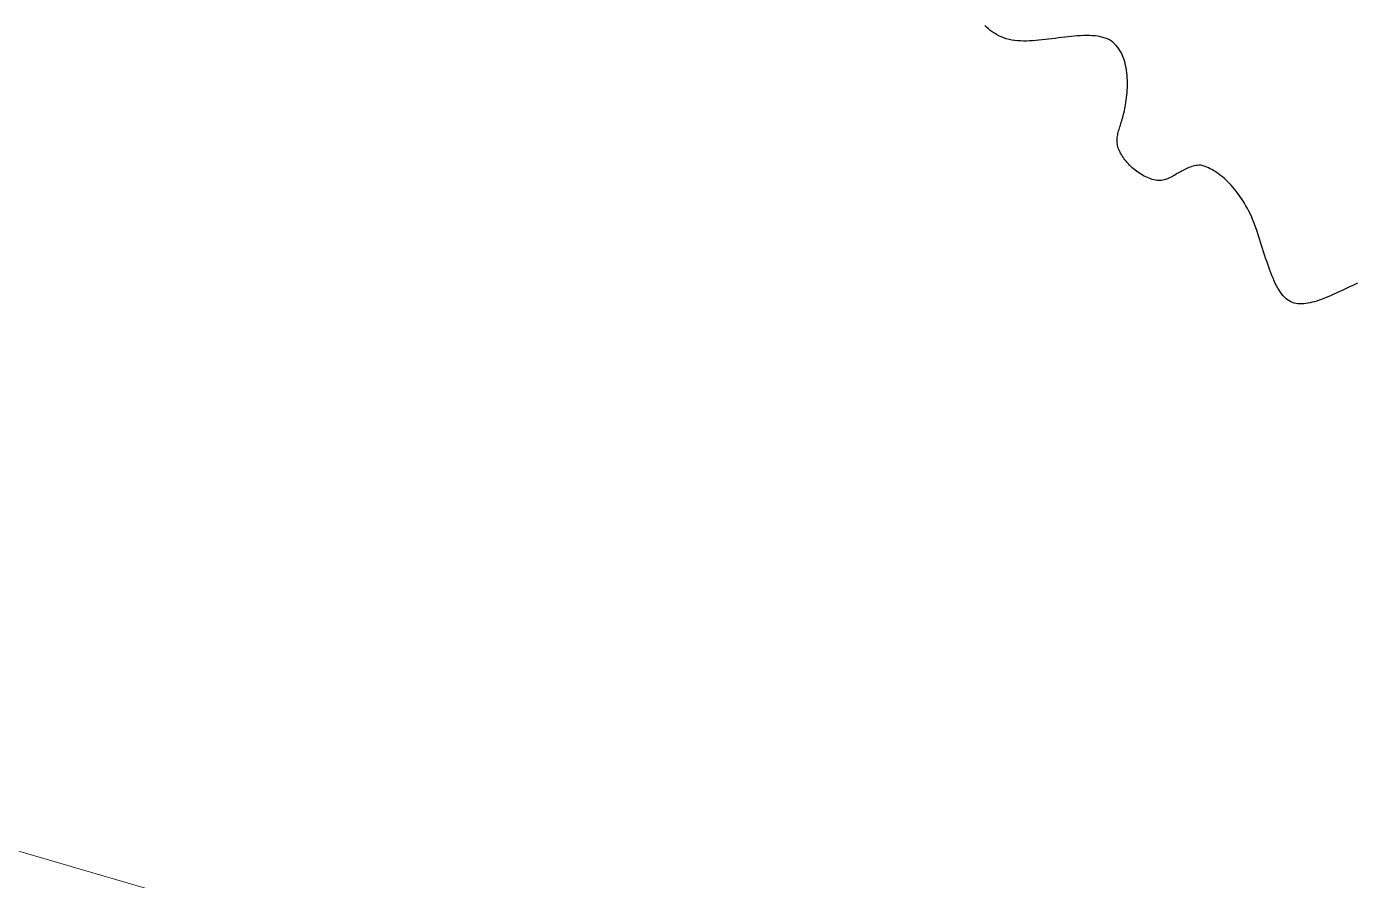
# Model space of a CAD drawing. Header units: metres. Extents: x 507606 to 508087, y 6966978 to 6967359.
# Drawn here: x 507927.939 to 507931.218, y 6967154.354 to 6967156.454 of the extents above; entities that cross this region are included whole.
import ezdxf

# ---------------------------------------------------------------- set-up
doc = ezdxf.new("R2010")
doc.units = ezdxf.units.M
doc.layers.add('mga2020VEG_TREE', color=252, linetype='Continuous')
doc.layers.add('W_AG_PIPES_N', color=160, linetype='EXISTING_WATER', lineweight=0)
doc.styles.get("Standard").update_dxf_attribs({"font": 'ARIALN.TTF'})
doc.linetypes.add('EXISTING_WATER', pattern='A,2,-2,2,-2,2,-2,["W",Standard,S=2.5,R=0,X=0,Y=-1.25],-4.4,2,-2,2,-2', length=24.4)

# ---------------------------------------------------------------- blocks, each defined once
blk = doc.blocks.new('BAC V TREE')
for p, q in [((-13.5616, -7.9398), (-13.588, -7.9127)), ((-13.5336, -7.9657), (-13.5616, -7.9398)), ((-13.5039, -7.9903), (-13.5336, -7.9657)), ((-13.4727, -8.0136), (-13.5039, -7.9903)), ((-13.4398, -8.0355), (-13.4727, -8.0136)), ((-13.4052, -8.0559), (-13.4398, -8.0355)), ((-13.369, -8.0748), (-13.4052, -8.0559)), ((-13.3312, -8.0921), (-13.369, -8.0748)), ((-13.2917, -8.1077), (-13.3312, -8.0921)), ((-13.2505, -8.1215), (-13.2917, -8.1077)), ((-13.2077, -8.1335), (-13.2505, -8.1215)), ((-13.1631, -8.1437), (-13.2077, -8.1335)), ((-13.1169, -8.1518), (-13.1631, -8.1437)), ((-13.0722, -8.1558), (-13.1169, -8.1518)), ((-13.0263, -8.1582), (-13.0722, -8.1558)), ((-12.9796, -8.1591), (-13.0263, -8.1582)), ((-12.9319, -8.1587), (-12.9796, -8.1591)), ((-12.8835, -8.157), (-12.9319, -8.1587)), ((-12.8344, -8.1544), (-12.8835, -8.157)), ((-12.7846, -8.1507), (-12.8344, -8.1544)), ((-12.7344, -8.1463), (-12.7846, -8.1507)), ((-12.6837, -8.1412), (-12.7344, -8.1463)), ((-12.6327, -8.1356), (-12.6837, -8.1412)), ((-12.5815, -8.1295), (-12.6327, -8.1356)), ((-12.5301, -8.1232), (-12.5815, -8.1295)), ((-12.4787, -8.1167), (-12.5301, -8.1232)), ((-12.4272, -8.1102), (-12.4787, -8.1167)), ((-12.376, -8.1038), (-12.4272, -8.1102)), ((-12.3249, -8.0977), (-12.376, -8.1038)), ((-12.2741, -8.0919), (-12.3249, -8.0977)), ((-12.2238, -8.0867), (-12.2741, -8.0919)), ((-12.1739, -8.0821), (-12.2238, -8.0867)), ((-12.1246, -8.0783), (-12.1739, -8.0821)), ((-12.076, -8.0754), (-12.1246, -8.0783)), ((-12.0281, -8.0735), (-12.076, -8.0754)), ((-11.9811, -8.0728), (-12.0281, -8.0735)), ((-11.9351, -8.0734), (-11.9811, -8.0728)), ((-11.89, -8.0754), (-11.9351, -8.0734)), ((-11.8461, -8.079), (-11.89, -8.0754)), ((-11.8034, -8.0843), (-11.8461, -8.079)), ((-11.7621, -8.0915), (-11.8034, -8.0843)), ((-11.7221, -8.1006), (-11.7621, -8.0915)), ((-11.6836, -8.1118), (-11.7221, -8.1006)), ((-11.6467, -8.1252), (-11.6836, -8.1118)), ((-11.6164, -8.1417), (-11.6467, -8.1252)), ((-11.5878, -8.1603), (-11.6164, -8.1417)), ((-11.561, -8.1809), (-11.5878, -8.1603)), ((-11.5359, -8.2034), (-11.561, -8.1809)), ((-11.5125, -8.2276), (-11.5359, -8.2034)), ((-11.4907, -8.2536), (-11.5125, -8.2276)), ((-11.4705, -8.2811), (-11.4907, -8.2536)), ((-11.4519, -8.3101), (-11.4705, -8.2811)), ((-11.4348, -8.3406), (-11.4519, -8.3101)), ((-11.4191, -8.3723), (-11.4348, -8.3406)), ((-11.4049, -8.4052), (-11.4191, -8.3723)), ((-11.3921, -8.4393), (-11.4049, -8.4052)), ((-11.3807, -8.4743), (-11.3921, -8.4393)), ((-11.3706, -8.5103), (-11.3807, -8.4743)), ((-11.3618, -8.547), (-11.3706, -8.5103)), ((-11.3542, -8.5845), (-11.3618, -8.547)), ((-11.3479, -8.6226), (-11.3542, -8.5845)), ((-11.3427, -8.6613), (-11.3479, -8.6226)), ((-11.3387, -8.7003), (-11.3427, -8.6613)), ((-11.3357, -8.7397), (-11.3387, -8.7003)), ((-11.3339, -8.7793), (-11.3357, -8.7397)), ((-11.333, -8.819), (-11.3339, -8.7793)), ((-11.3331, -8.8588), (-11.333, -8.819)), ((-11.3525, -9.0926), (-11.3472, -9.0547)), ((-11.3472, -9.0547), (-11.3427, -9.0162)), ((-11.3427, -9.0162), (-11.339, -8.9773)), ((-11.339, -8.9773), (-11.3362, -8.938)), ((-11.3362, -8.938), (-11.3342, -8.8985)), ((-11.3342, -8.8985), (-11.3331, -8.8588)), ((-11.3866, -9.2872), (-11.3803, -9.2584)), ((-11.3803, -9.2584), (-11.3746, -9.2286)), ((-11.3746, -9.2286), (-11.3695, -9.198)), ((-11.3695, -9.198), (-11.365, -9.1664)), ((-11.365, -9.1664), (-11.3584, -9.1299)), ((-11.3584, -9.1299), (-11.3525, -9.0926)), ((-11.4453, -9.492), (-11.4378, -9.4686)), ((-11.4378, -9.4686), (-11.4302, -9.4446)), ((-11.4302, -9.4446), (-11.4226, -9.42)), ((-11.4226, -9.42), (-11.415, -9.3948)), ((-11.415, -9.3948), (-11.4075, -9.369)), ((-11.4075, -9.369), (-11.4002, -9.3425)), ((-11.4002, -9.3425), (-11.3932, -9.3152)), ((-11.3932, -9.3152), (-11.3866, -9.2872)), ((-11.4962, -9.7072), (-11.4942, -9.6867)), ((-11.4942, -9.6867), (-11.4914, -9.666)), ((-11.4914, -9.666), (-11.4877, -9.6452)), ((-11.4877, -9.6452), (-11.4833, -9.6242)), ((-11.4833, -9.6242), (-11.4782, -9.603)), ((-11.4782, -9.603), (-11.4725, -9.5815)), ((-11.4725, -9.5815), (-11.4663, -9.5597)), ((-11.4663, -9.5597), (-11.4596, -9.5376)), ((-11.4596, -9.5376), (-11.4526, -9.515)), ((-11.4526, -9.515), (-11.4453, -9.492)), ((-11.4971, -9.7277), (-11.4962, -9.7072)), ((-11.497, -9.7482), (-11.4971, -9.7277)), ((-11.4958, -9.7687), (-11.497, -9.7482)), ((-11.4933, -9.7893), (-11.4958, -9.7687)), ((-11.4895, -9.81), (-11.4933, -9.7893)), ((-11.4844, -9.8309), (-11.4895, -9.81)), ((-11.4778, -9.8519), (-11.4844, -9.8309)), ((-11.4696, -9.8732), (-11.4778, -9.8519)), ((-11.4598, -9.8948), (-11.4696, -9.8732)), ((-11.4511, -9.9151), (-11.4598, -9.8948)), ((-11.4411, -9.9358), (-11.4511, -9.9151)), ((-11.4297, -9.9567), (-11.4411, -9.9358)), ((-11.4171, -9.9778), (-11.4297, -9.9567)), ((-11.4034, -9.9989), (-11.4171, -9.9778)), ((-11.3885, -10.02), (-11.4034, -9.9989)), ((-11.3726, -10.0412), (-11.3885, -10.02)), ((-11.3557, -10.0622), (-11.3726, -10.0412)), ((-11.3378, -10.083), (-11.3557, -10.0622)), ((-11.319, -10.1036), (-11.3378, -10.083)), ((-11.2993, -10.124), (-11.319, -10.1036)), ((-11.2789, -10.1439), (-11.2993, -10.124)), ((-11.2577, -10.1634), (-11.2789, -10.1439)), ((-11.2358, -10.1825), (-11.2577, -10.1634)), ((-11.2133, -10.2009), (-11.2358, -10.1825)), ((-11.1903, -10.2188), (-11.2133, -10.2009)), ((-11.1667, -10.236), (-11.1903, -10.2188)), ((-11.1426, -10.2524), (-11.1667, -10.236)), ((-11.1182, -10.268), (-11.1426, -10.2524)), ((-11.0934, -10.2827), (-11.1182, -10.268)), ((-11.0682, -10.2965), (-11.0934, -10.2827)), ((-11.0429, -10.3092), (-11.0682, -10.2965)), ((-11.0173, -10.3209), (-11.0429, -10.3092)), ((-10.9916, -10.3314), (-11.0173, -10.3209)), ((-10.9658, -10.3408), (-10.9916, -10.3314)), ((-10.678, -10.3301), (-10.697, -10.3384)), ((-10.6591, -10.3211), (-10.678, -10.3301)), ((-10.6401, -10.3114), (-10.6591, -10.3211)), ((-10.6211, -10.3013), (-10.6401, -10.3114)), ((-10.6021, -10.2907), (-10.6211, -10.3013)), ((-10.583, -10.2797), (-10.6021, -10.2907)), ((-10.5638, -10.2685), (-10.583, -10.2797)), ((-10.5444, -10.2571), (-10.5638, -10.2685)), ((-10.525, -10.2456), (-10.5444, -10.2571)), ((-10.5053, -10.2342), (-10.525, -10.2456)), ((-10.4855, -10.2228), (-10.5053, -10.2342)), ((-10.4654, -10.2117), (-10.4855, -10.2228)), ((-10.4451, -10.2008), (-10.4654, -10.2117)), ((-10.4245, -10.1903), (-10.4451, -10.2008)), ((-10.4036, -10.1802), (-10.4245, -10.1903)), ((-10.3824, -10.1708), (-10.4036, -10.1802)), ((-10.3609, -10.1619), (-10.3824, -10.1708)), ((-10.339, -10.1539), (-10.3609, -10.1619)), ((-10.3167, -10.1466), (-10.339, -10.1539)), ((-10.2941, -10.1403), (-10.3167, -10.1466)), ((-10.271, -10.135), (-10.2941, -10.1403)), ((-10.2474, -10.1308), (-10.271, -10.135)), ((-10.2233, -10.1278), (-10.2474, -10.1308)), ((-10.1988, -10.126), (-10.2233, -10.1278)), ((-10.1737, -10.1257), (-10.1988, -10.126)), ((-10.1497, -10.1312), (-10.1737, -10.1257)), ((-10.1251, -10.1381), (-10.1497, -10.1312)), ((-10.1, -10.1464), (-10.1251, -10.1381)), ((-10.0745, -10.1562), (-10.1, -10.1464)), ((-10.0486, -10.1674), (-10.0745, -10.1562)), ((-10.0223, -10.18), (-10.0486, -10.1674)), ((-9.9957, -10.194), (-10.0223, -10.18)), ((-9.9688, -10.2095), (-9.9957, -10.194)), ((-9.9416, -10.2264), (-9.9688, -10.2095)), ((-9.9142, -10.2446), (-9.9416, -10.2264)), ((-9.8867, -10.2643), (-9.9142, -10.2446)), ((-9.8591, -10.2853), (-9.8867, -10.2643)), ((-9.8313, -10.3078), (-9.8591, -10.2853)), ((-9.8036, -10.3316), (-9.8313, -10.3078)), ((-9.7758, -10.3568), (-9.8036, -10.3316)), ((-10.94, -10.3489), (-10.9658, -10.3408)), ((-10.9142, -10.3556), (-10.94, -10.3489)), ((-10.8885, -10.3609), (-10.9142, -10.3556)), ((-10.8629, -10.3648), (-10.8885, -10.3609)), ((-10.8376, -10.3671), (-10.8629, -10.3648)), ((-10.8124, -10.3679), (-10.8376, -10.3671)), ((-10.7929, -10.3658), (-10.8124, -10.3679)), ((-10.7735, -10.3625), (-10.7929, -10.3658)), ((-10.7542, -10.358), (-10.7735, -10.3625)), ((-10.735, -10.3524), (-10.7542, -10.358)), ((-10.716, -10.3458), (-10.735, -10.3524)), ((-10.697, -10.3384), (-10.716, -10.3458)), ((-9.7481, -10.3834), (-9.7758, -10.3568)), ((-9.7205, -10.4114), (-9.7481, -10.3834)), ((-9.693, -10.4407), (-9.7205, -10.4114)), ((-9.6656, -10.4714), (-9.693, -10.4407)), ((-9.6385, -10.5034), (-9.6656, -10.4714)), ((-9.6117, -10.5369), (-9.6385, -10.5034)), ((-9.5851, -10.5716), (-9.6117, -10.5369)), ((-9.5589, -10.6077), (-9.5851, -10.5716)), ((-9.533, -10.6452), (-9.5589, -10.6077)), ((-9.5076, -10.684), (-9.533, -10.6452)), ((-9.4827, -10.7241), (-9.5076, -10.684)), ((-9.4582, -10.7655), (-9.4827, -10.7241)), ((-9.4343, -10.8083), (-9.4582, -10.7655)), ((-9.411, -10.8524), (-9.4343, -10.8083)), ((-9.3883, -10.8978), (-9.411, -10.8524)), ((-9.3662, -10.9446), (-9.3883, -10.8978)), ((-9.3473, -10.9923), (-9.3662, -10.9446)), ((-9.3288, -11.0408), (-9.3473, -10.9923)), ((-9.3108, -11.09), (-9.3288, -11.0408)), ((-9.2933, -11.1397), (-9.3108, -11.09)), ((-9.2761, -11.1899), (-9.2933, -11.1397)), ((-9.2592, -11.2404), (-9.2761, -11.1899)), ((-9.2426, -11.2911), (-9.2592, -11.2404)), ((-9.2263, -11.3418), (-9.2426, -11.2911)), ((-9.2101, -11.3926), (-9.2263, -11.3418)), ((-9.194, -11.4431), (-9.2101, -11.3926)), ((-9.178, -11.4934), (-9.194, -11.4431)), ((-9.1621, -11.5433), (-9.178, -11.4934)), ((-9.1461, -11.5927), (-9.1621, -11.5433)), ((-9.13, -11.6414), (-9.1461, -11.5927)), ((-9.1138, -11.6894), (-9.13, -11.6414)), ((-9.0975, -11.7365), (-9.1138, -11.6894)), ((-9.0809, -11.7826), (-9.0975, -11.7365)), ((-9.064, -11.8276), (-9.0809, -11.7826)), ((-9.0469, -11.8714), (-9.064, -11.8276)), ((-9.0293, -11.9138), (-9.0469, -11.8714)), ((-9.0113, -11.9547), (-9.0293, -11.9138)), ((-8.9929, -11.9941), (-9.0113, -11.9547)), ((-8.974, -12.0317), (-8.9929, -11.9941)), ((-7.7353, -12.0113), (-7.778, -12.0314)), ((-7.6924, -11.9914), (-7.7353, -12.0113)), ((-8.9544, -12.0675), (-8.974, -12.0317)), ((-8.9343, -12.1014), (-8.9544, -12.0675)), ((-8.9135, -12.1331), (-8.9343, -12.1014)), ((-8.892, -12.1627), (-8.9135, -12.1331)), ((-8.8697, -12.19), (-8.892, -12.1627)), ((-8.8465, -12.2149), (-8.8697, -12.19)), ((-8.8226, -12.2372), (-8.8465, -12.2149)), ((-8.1861, -12.2183), (-8.2244, -12.2337)), ((-8.1472, -12.2021), (-8.1861, -12.2183)), ((-8.1078, -12.1851), (-8.1472, -12.2021)), ((-8.0679, -12.1674), (-8.1078, -12.1851)), ((-8.0276, -12.149), (-8.0679, -12.1674)), ((-7.9869, -12.1302), (-8.0276, -12.149)), ((-7.9458, -12.1109), (-7.9869, -12.1302)), ((-7.9043, -12.0913), (-7.9458, -12.1109)), ((-7.8625, -12.0714), (-7.9043, -12.0913)), ((-7.8204, -12.0514), (-7.8625, -12.0714)), ((-7.778, -12.0314), (-7.8204, -12.0514)), ((-8.7977, -12.2568), (-8.8226, -12.2372)), ((-8.773, -12.2728), (-8.7977, -12.2568)), ((-8.7473, -12.2862), (-8.773, -12.2728)), ((-8.7207, -12.2972), (-8.7473, -12.2862)), ((-8.6932, -12.3058), (-8.7207, -12.2972)), ((-8.6648, -12.3123), (-8.6932, -12.3058)), ((-8.6354, -12.3166), (-8.6648, -12.3123)), ((-8.6053, -12.3188), (-8.6354, -12.3166)), ((-8.5743, -12.3191), (-8.6053, -12.3188)), ((-8.5425, -12.3175), (-8.5743, -12.3191)), ((-8.5099, -12.3141), (-8.5425, -12.3175)), ((-8.4765, -12.309), (-8.5099, -12.3141)), ((-8.4425, -12.3023), (-8.4765, -12.309)), ((-8.4078, -12.2942), (-8.4425, -12.3023)), ((-8.3723, -12.2845), (-8.4078, -12.2942)), ((-8.3363, -12.2736), (-8.3723, -12.2845)), ((-8.2996, -12.2614), (-8.3363, -12.2736)), ((-8.2623, -12.2481), (-8.2996, -12.2614)), ((-8.2244, -12.2337), (-8.2623, -12.2481))]:
    blk.add_line(p, q)
blk = doc.blocks.new('XE_SURVEY')
at = {"layer": 'W_AG_PIPES_N', "flags": 128}
blk.add_lwpolyline([(507947.923, 6967167.7497), (507947.0944, 6967164.9732), (507945.6645, 6967160.1821), (507944.0915, 6967154.9118), (507943.5747, 6967153.1802), (507942.9957, 6967150.0402), (507921.3914, 6967156.3246), (507918.5214, 6967157.198), (507914.5257, 6967160.1926), (507914.2584, 6967160.6141), (507907.6585, 6967171.2298), (507897.8907, 6967186.9409), (507887.3157, 6967203.9502), (507879.3001, 6967216.6281), (507862.6221, 6967243.3506), (507843.5742, 6967273.8986), (507839.255, 6967280.8829), (507842.1443, 6967293.8616), (507861.1538, 6967305.6471), (507861.476, 6967305.834)], dxfattribs=at)
at = {"layer": 'mga2020VEG_TREE', "xscale": 0.1554417355589352, "yscale": 0.1554417355589352, "zscale": 0.1554417355589352, "rotation": 0.001583333339407246}
blk.add_blockref('BAC V TREE', (507932.409, 6967157.6871, 5.0005), dxfattribs=at)

msp = doc.modelspace()

# ---------------------------------------------------------------- block references
msp.add_blockref('XE_SURVEY', (0, 0))

doc.saveas('drawing.dxf')
